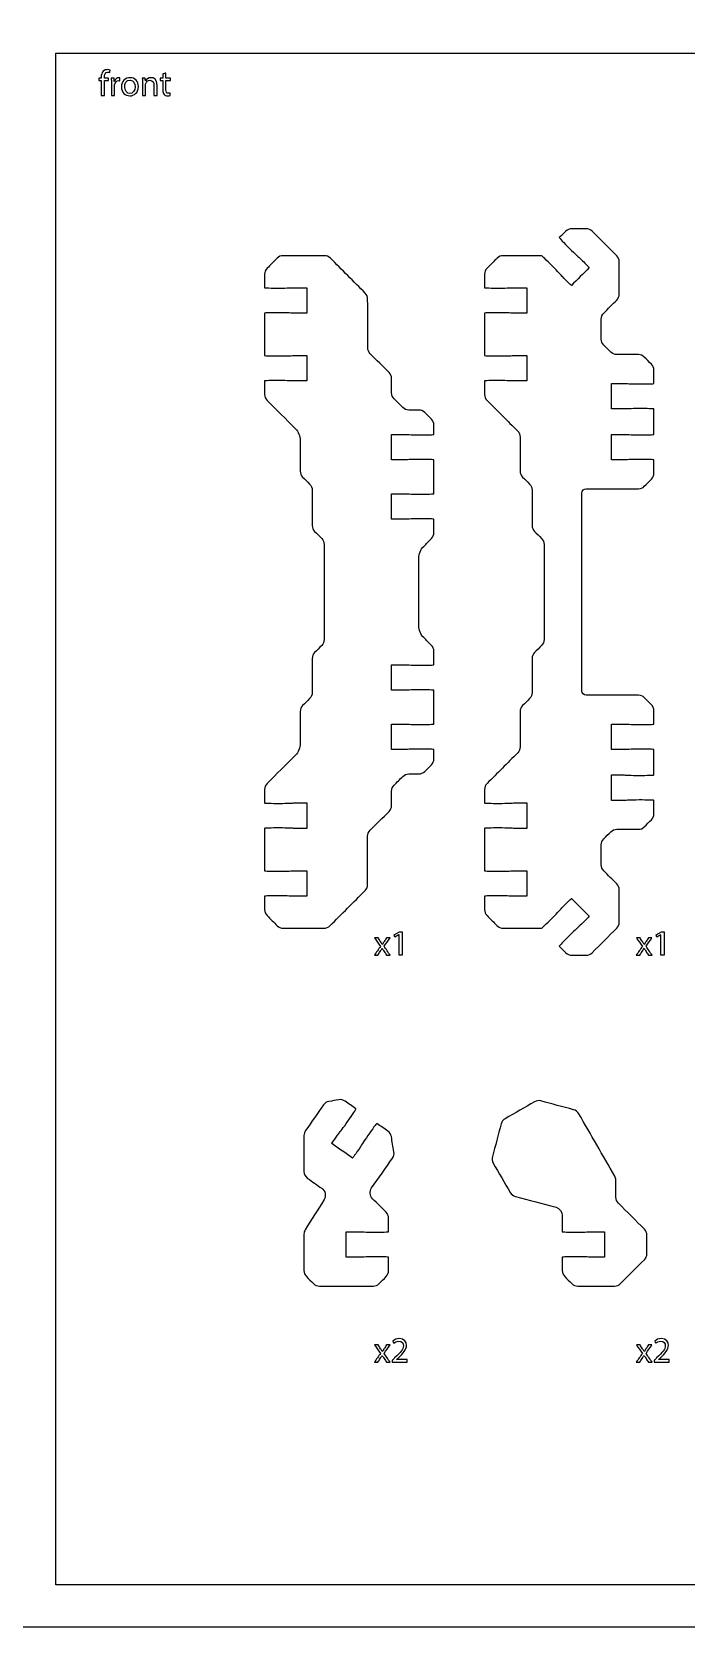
# Model space of a CAD drawing. Extents: x 0 to 430, y 150 to 450.
# Drawn here: x 138.4 to 215.7, y 150 to 338.3 of the extents above; entities that cross this region are included whole.
import ezdxf

# ---------------------------------------------------------------- set-up
doc = ezdxf.new("R2010")
doc.units = 0
doc.header["$MEASUREMENT"] = 0
doc.layers.add('DEFAULT', color=18, linetype='CONTINUOUS')

msp = doc.modelspace()

# ---------------------------------------------------------------- linework, layer by layer
at = {"layer": 'DEFAULT', "color": 116}
for points in [[(430, 150), (0, 150), (0, 450), (430, 450)], [(326.29, 155), (141.26, 155), (141.26, 335.79), (326.29, 335.79)]]:
    msp.add_lwpolyline(points, close=True, dxfattribs=at)
at = {"layer": 'DEFAULT', "color": 18}
for points in [[(181.79, 231.71), (181.78, 231.71), (181.3, 231.45), (181.23, 231.73), (181.83, 232.05), (182.15, 232.05), (182.15, 229.3), (181.79, 229.3)], [(212.73, 231.71), (212.72, 231.71), (212.24, 231.45), (212.17, 231.73), (212.77, 232.05), (213.09, 232.05), (213.09, 229.3), (212.73, 229.3)]]:
    msp.add_lwpolyline(points, close=True, dxfattribs=at)
for points, knots in [([(146.61, 330.79), (146.61, 331.38), (146.61, 331.97), (146.61, 332.56), (146.51, 332.56), (146.42, 332.56), (146.32, 332.56), (146.32, 332.65), (146.32, 332.75), (146.32, 332.84), (146.42, 332.84), (146.51, 332.84), (146.61, 332.84), (146.61, 332.87), (146.61, 332.91), (146.61, 332.94), (146.61, 333.23), (146.67, 333.49), (146.85, 333.65), (146.99, 333.79), (147.17, 333.84), (147.35, 333.84), (147.48, 333.84), (147.59, 333.81), (147.66, 333.78), (147.65, 333.69), (147.63, 333.59), (147.61, 333.5), (147.56, 333.52), (147.48, 333.54), (147.37, 333.54), (147.06, 333.54), (146.98, 333.26), (146.98, 332.95), (146.98, 332.91), (146.98, 332.88), (146.98, 332.84), (147.14, 332.84), (147.31, 332.84), (147.47, 332.84), (147.47, 332.75), (147.47, 332.65), (147.47, 332.56), (147.31, 332.56), (147.14, 332.56), (146.98, 332.56), (146.98, 331.97), (146.98, 331.38), (146.98, 330.79), (146.85, 330.79), (146.73, 330.79), (146.61, 330.79)], [1.044, 1.044, 1.044, 1.044, 6.045, 6.045, 6.045, 6.86, 6.86, 6.86, 7.664, 7.664, 7.664, 8.479, 8.479, 8.479, 8.755, 8.755, 8.755, 9.755, 9.755, 9.755, 10.755, 10.755, 10.755, 11.755, 11.755, 11.755, 12.58245, 12.58245, 12.58245, 13.58245, 13.58245, 13.58245, 14.58245, 14.58245, 14.58245, 14.89345, 14.89345, 14.89345, 16.29545, 16.29545, 16.29545, 17.09945, 17.09945, 17.09945, 18.50145, 18.50145, 18.50145, 23.50245, 23.50245, 23.50245, 24.54645, 24.54645, 24.54645, 24.54645]), ([(154.25, 333.43), (154.25, 333.23), (154.25, 333.04), (154.25, 332.84), (154.43, 332.84), (154.61, 332.84), (154.79, 332.84), (154.79, 332.75), (154.79, 332.65), (154.79, 332.56), (154.61, 332.56), (154.43, 332.56), (154.25, 332.56), (154.25, 332.19), (154.25, 331.82), (154.25, 331.45), (154.25, 331.2), (154.33, 331.05), (154.53, 331.05), (154.63, 331.05), (154.7, 331.07), (154.75, 331.08), (154.75, 330.99), (154.76, 330.89), (154.77, 330.8), (154.69, 330.77), (154.58, 330.75), (154.44, 330.75), (154.26, 330.75), (154.12, 330.81), (154.03, 330.91), (153.93, 331.02), (153.89, 331.2), (153.89, 331.44), (153.89, 331.81), (153.89, 332.18), (153.89, 332.56), (153.78, 332.56), (153.68, 332.56), (153.57, 332.56), (153.57, 332.65), (153.57, 332.75), (153.57, 332.84), (153.68, 332.84), (153.78, 332.84), (153.89, 332.84), (153.89, 333), (153.89, 333.17), (153.89, 333.33), (154.01, 333.36), (154.13, 333.4), (154.25, 333.43)], [1.067045, 1.067045, 1.067045, 1.067045, 2.734045, 2.734045, 2.734045, 4.246045, 4.246045, 4.246045, 5.050045, 5.050045, 5.050045, 6.562045, 6.562045, 6.562045, 9.692045, 9.692045, 9.692045, 10.692045, 10.692045, 10.692045, 11.692045, 11.692045, 11.692045, 12.4845, 12.4845, 12.4845, 13.4845, 13.4845, 13.4845, 14.4845, 14.4845, 14.4845, 15.4845, 15.4845, 15.4845, 18.6505, 18.6505, 18.6505, 19.5505, 19.5505, 19.5505, 20.3545, 20.3545, 20.3545, 21.2545, 21.2545, 21.2545, 22.6465, 22.6465, 22.6465, 23.713546, 23.713546, 23.713546, 23.713546]), ([(147.81, 332.2), (147.81, 332.44), (147.8, 332.65), (147.79, 332.84), (147.9, 332.84), (148.01, 332.84), (148.12, 332.84), (148.12, 332.71), (148.12, 332.57), (148.13, 332.44), (148.13, 332.44), (148.14, 332.44), (148.15, 332.44), (148.24, 332.71), (148.46, 332.89), (148.71, 332.89), (148.75, 332.89), (148.78, 332.88), (148.82, 332.87), (148.82, 332.76), (148.82, 332.64), (148.82, 332.52), (148.78, 332.53), (148.74, 332.54), (148.69, 332.54), (148.43, 332.54), (148.24, 332.34), (148.19, 332.06), (148.18, 332.01), (148.18, 331.95), (148.18, 331.88), (148.18, 331.52), (148.18, 331.16), (148.18, 330.79), (148.05, 330.79), (147.93, 330.79), (147.81, 330.79), (147.81, 331.26), (147.81, 331.73), (147.81, 332.2)], [3.994, 3.994, 3.994, 3.994, 4.994, 4.994, 4.994, 5.918, 5.918, 5.918, 7.058568, 7.058568, 7.058568, 7.106568, 7.106568, 7.106568, 8.106568, 8.106568, 8.106568, 9.106568, 9.106568, 9.106568, 10.101568, 10.101568, 10.101568, 11.101568, 11.101568, 11.101568, 12.101568, 12.101568, 12.101568, 13.101568, 13.101568, 13.101568, 16.196568, 16.196568, 16.196568, 17.239568, 17.239568, 17.239568, 21.233568, 21.233568, 21.233568, 21.233568]), ([(151, 331.83), (151, 331.08), (150.48, 330.75), (149.98, 330.75), (149.43, 330.75), (149, 331.15), (149, 331.8), (149, 332.48), (149.45, 332.89), (150.02, 332.89), (150.6, 332.89), (151, 332.46), (151, 331.83)], [1, 1, 1, 1, 2, 2, 2, 3, 3, 3, 4, 4, 4, 5, 5, 5, 5]), ([(149.38, 331.81), (149.38, 331.36), (149.64, 331.02), (150, 331.02), (150.35, 331.02), (150.62, 331.36), (150.62, 331.82), (150.62, 332.17), (150.45, 332.61), (150.01, 332.61), (149.57, 332.61), (149.38, 332.2), (149.38, 331.81)], [0, 0, 0, 0, 1, 1, 1, 2, 2, 2, 3, 3, 3, 4, 4, 4, 4]), ([(151.47, 332.29), (151.47, 332.5), (151.47, 332.67), (151.46, 332.84), (151.57, 332.84), (151.68, 332.84), (151.79, 332.84), (151.79, 332.73), (151.8, 332.61), (151.82, 332.5), (151.92, 332.7), (152.15, 332.89), (152.49, 332.89), (152.78, 332.89), (153.22, 332.72), (153.22, 332.02), (153.22, 331.61), (153.22, 331.2), (153.22, 330.79), (153.09, 330.79), (152.97, 330.79), (152.84, 330.79), (152.84, 331.19), (152.84, 331.58), (152.84, 331.97), (152.84, 332.3), (152.72, 332.58), (152.37, 332.58), (152.12, 332.58), (151.93, 332.4), (151.87, 332.2), (151.85, 332.15), (151.85, 332.09), (151.85, 332.02), (151.85, 331.61), (151.85, 331.2), (151.85, 330.79), (151.72, 330.79), (151.6, 330.79), (151.47, 330.79), (151.47, 331.29), (151.47, 331.79), (151.47, 332.29)], [4.233, 4.233, 4.233, 4.233, 5.233, 5.233, 5.233, 6.169, 6.169, 6.169, 7.153875, 7.153875, 7.153875, 8.153875, 8.153875, 8.153875, 9.153875, 9.153875, 9.153875, 12.618875, 12.618875, 12.618875, 13.672875, 13.672875, 13.672875, 17.017875, 17.017875, 17.017875, 18.017875, 18.017875, 18.017875, 19.017875, 19.017875, 19.017875, 20.017875, 20.017875, 20.017875, 23.507875, 23.507875, 23.507875, 24.562875, 24.562875, 24.562875, 28.795875, 28.795875, 28.795875, 28.795875]), ([(179.31, 231.35), (179.41, 231.2), (179.51, 231.06), (179.61, 230.91), (179.68, 230.8), (179.75, 230.69), (179.81, 230.58), (179.82, 230.58), (179.82, 230.58), (179.83, 230.58), (179.89, 230.7), (179.96, 230.81), (180.03, 230.92), (180.12, 231.06), (180.22, 231.21), (180.32, 231.35), (180.45, 231.35), (180.58, 231.35), (180.72, 231.35), (180.49, 231.02), (180.25, 230.69), (180.02, 230.36), (180.26, 230.01), (180.5, 229.66), (180.74, 229.3), (180.6, 229.3), (180.46, 229.3), (180.32, 229.3), (180.22, 229.46), (180.12, 229.61), (180.02, 229.76), (179.94, 229.88), (179.87, 230), (179.79, 230.12), (179.72, 230), (179.65, 229.89), (179.57, 229.76), (179.47, 229.61), (179.37, 229.46), (179.28, 229.3), (179.14, 229.3), (179, 229.3), (178.87, 229.3), (179.11, 229.65), (179.35, 230), (179.59, 230.35), (179.36, 230.68), (179.13, 231.02), (178.9, 231.35), (179.04, 231.35), (179.18, 231.35), (179.31, 231.35)], [0, 0, 0, 0, 1.496308, 1.496308, 1.496308, 2.496308, 2.496308, 2.496308, 2.532308, 2.532308, 2.532308, 3.532308, 3.532308, 3.532308, 5.012538, 5.012538, 5.012538, 6.150538, 6.150538, 6.150538, 9.58363, 9.58363, 9.58363, 13.210133, 13.210133, 13.210133, 14.409133, 14.409133, 14.409133, 15.96931, 15.96931, 15.96931, 16.99231, 16.99231, 16.99231, 17.99231, 17.99231, 17.99231, 19.544886, 19.544886, 19.544886, 20.708886, 20.708886, 20.708886, 24.319335, 24.319335, 24.319335, 27.775641, 27.775641, 27.775641, 28.950641, 28.950641, 28.950641, 28.950641]), ([(210.25, 231.35), (210.35, 231.2), (210.45, 231.06), (210.55, 230.91), (210.62, 230.8), (210.69, 230.69), (210.75, 230.58), (210.76, 230.58), (210.76, 230.58), (210.77, 230.58), (210.83, 230.7), (210.9, 230.81), (210.97, 230.92), (211.06, 231.06), (211.16, 231.21), (211.26, 231.35), (211.39, 231.35), (211.52, 231.35), (211.66, 231.35), (211.43, 231.02), (211.19, 230.69), (210.96, 230.36), (211.2, 230.01), (211.44, 229.66), (211.68, 229.3), (211.54, 229.3), (211.4, 229.3), (211.26, 229.3), (211.16, 229.46), (211.06, 229.61), (210.96, 229.76), (210.88, 229.88), (210.81, 230), (210.73, 230.12), (210.66, 230), (210.59, 229.89), (210.51, 229.76), (210.41, 229.61), (210.31, 229.46), (210.22, 229.3), (210.08, 229.3), (209.94, 229.3), (209.8, 229.3), (210.05, 229.65), (210.29, 230), (210.53, 230.35), (210.3, 230.68), (210.07, 231.02), (209.84, 231.35), (209.98, 231.35), (210.12, 231.35), (210.25, 231.35)], [1.175, 1.175, 1.175, 1.175, 2.671308, 2.671308, 2.671308, 3.671308, 3.671308, 3.671308, 3.707308, 3.707308, 3.707308, 4.707308, 4.707308, 4.707308, 6.187538, 6.187538, 6.187538, 7.325538, 7.325538, 7.325538, 10.75863, 10.75863, 10.75863, 14.385133, 14.385133, 14.385133, 15.584133, 15.584133, 15.584133, 17.14431, 17.14431, 17.14431, 18.16731, 18.16731, 18.16731, 19.16731, 19.16731, 19.16731, 20.720426, 20.720426, 20.720426, 21.884426, 21.884426, 21.884426, 25.495446, 25.495446, 25.495446, 28.951752, 28.951752, 28.951752, 30.126752, 30.126752, 30.126752, 30.126752]), ([(179.31, 183.3), (179.41, 183.16), (179.51, 183.01), (179.61, 182.86), (179.68, 182.75), (179.75, 182.64), (179.81, 182.53), (179.82, 182.53), (179.82, 182.53), (179.83, 182.53), (179.89, 182.65), (179.96, 182.76), (180.03, 182.87), (180.12, 183.01), (180.22, 183.16), (180.32, 183.3), (180.45, 183.3), (180.58, 183.3), (180.72, 183.3), (180.49, 182.97), (180.25, 182.64), (180.02, 182.31), (180.26, 181.96), (180.5, 181.61), (180.74, 181.26), (180.6, 181.26), (180.46, 181.26), (180.32, 181.26), (180.22, 181.41), (180.12, 181.56), (180.02, 181.72), (179.94, 181.84), (179.87, 181.95), (179.79, 182.07), (179.72, 181.95), (179.65, 181.84), (179.57, 181.72), (179.47, 181.56), (179.37, 181.41), (179.28, 181.26), (179.14, 181.26), (179, 181.26), (178.87, 181.26), (179.11, 181.61), (179.35, 181.95), (179.59, 182.3), (179.36, 182.64), (179.13, 182.97), (178.9, 183.3), (179.04, 183.3), (179.18, 183.3), (179.31, 183.3)], [0, 0, 0, 0, 1.496308, 1.496308, 1.496308, 2.496308, 2.496308, 2.496308, 2.532308, 2.532308, 2.532308, 3.532308, 3.532308, 3.532308, 5.012538, 5.012538, 5.012538, 6.150538, 6.150538, 6.150538, 9.584447, 9.584447, 9.584447, 13.210123, 13.210123, 13.210123, 14.409123, 14.409123, 14.409123, 15.9693, 15.9693, 15.9693, 16.9923, 16.9923, 16.9923, 17.9923, 17.9923, 17.9923, 19.544877, 19.544877, 19.544877, 20.708877, 20.708877, 20.708877, 24.318505, 24.318505, 24.318505, 27.775633, 27.775633, 27.775633, 28.950633, 28.950633, 28.950633, 28.950633]), ([(180.98, 181.26), (180.98, 181.33), (180.98, 181.41), (180.98, 181.49), (181.08, 181.58), (181.18, 181.67), (181.27, 181.77), (181.98, 182.44), (182.29, 182.79), (182.3, 183.21), (182.3, 183.49), (182.16, 183.74), (181.75, 183.74), (181.5, 183.74), (181.29, 183.62), (181.17, 183.51), (181.13, 183.6), (181.09, 183.69), (181.05, 183.77), (181.24, 183.94), (181.51, 184.05), (181.83, 184.05), (182.42, 184.05), (182.67, 183.65), (182.67, 183.25), (182.67, 182.75), (182.3, 182.34), (181.72, 181.78), (181.65, 181.71), (181.58, 181.64), (181.5, 181.57), (181.91, 181.57), (182.33, 181.57), (182.74, 181.57), (182.74, 181.46), (182.74, 181.36), (182.74, 181.26), (182.15, 181.26), (181.57, 181.26), (180.98, 181.26)], [4.977, 4.977, 4.977, 4.977, 5.624, 5.624, 5.624, 6.777406, 6.777406, 6.777406, 7.777406, 7.777406, 7.777406, 8.777406, 8.777406, 8.777406, 9.777406, 9.777406, 9.777406, 10.592847, 10.592847, 10.592847, 11.592847, 11.592847, 11.592847, 12.592847, 12.592847, 12.592847, 13.592847, 13.592847, 13.592847, 14.466054, 14.466054, 14.466054, 17.968054, 17.968054, 17.968054, 18.843054, 18.843054, 18.843054, 23.820054, 23.820054, 23.820054, 23.820054]), ([(210.25, 183.3), (210.35, 183.16), (210.45, 183.01), (210.55, 182.86), (210.62, 182.75), (210.69, 182.64), (210.75, 182.53), (210.76, 182.53), (210.76, 182.53), (210.77, 182.53), (210.83, 182.65), (210.9, 182.76), (210.97, 182.87), (211.06, 183.01), (211.16, 183.16), (211.26, 183.3), (211.39, 183.3), (211.52, 183.3), (211.66, 183.3), (211.43, 182.97), (211.19, 182.64), (210.96, 182.31), (211.2, 181.96), (211.44, 181.61), (211.68, 181.26), (211.54, 181.26), (211.4, 181.26), (211.26, 181.26), (211.16, 181.41), (211.06, 181.56), (210.96, 181.72), (210.88, 181.84), (210.81, 181.95), (210.73, 182.07), (210.66, 181.95), (210.59, 181.84), (210.51, 181.72), (210.41, 181.56), (210.31, 181.41), (210.22, 181.26), (210.08, 181.26), (209.94, 181.26), (209.8, 181.26), (210.05, 181.61), (210.29, 181.95), (210.53, 182.3), (210.3, 182.64), (210.07, 182.97), (209.84, 183.3), (209.98, 183.3), (210.12, 183.3), (210.25, 183.3)], [1.175, 1.175, 1.175, 1.175, 2.671308, 2.671308, 2.671308, 3.671308, 3.671308, 3.671308, 3.707308, 3.707308, 3.707308, 4.707308, 4.707308, 4.707308, 6.187538, 6.187538, 6.187538, 7.325538, 7.325538, 7.325538, 10.759447, 10.759447, 10.759447, 14.385123, 14.385123, 14.385123, 15.584123, 15.584123, 15.584123, 17.1443, 17.1443, 17.1443, 18.1673, 18.1673, 18.1673, 19.1673, 19.1673, 19.1673, 20.720417, 20.720417, 20.720417, 21.884417, 21.884417, 21.884417, 25.494616, 25.494616, 25.494616, 28.951745, 28.951745, 28.951745, 30.126745, 30.126745, 30.126745, 30.126745]), ([(211.92, 181.26), (211.92, 181.33), (211.92, 181.41), (211.92, 181.49), (212.02, 181.58), (212.12, 181.67), (212.21, 181.77), (212.92, 182.44), (213.23, 182.79), (213.24, 183.21), (213.24, 183.49), (213.1, 183.74), (212.69, 183.74), (212.44, 183.74), (212.23, 183.62), (212.11, 183.51), (212.07, 183.6), (212.03, 183.69), (211.99, 183.77), (212.18, 183.94), (212.45, 184.05), (212.77, 184.05), (213.36, 184.05), (213.61, 183.65), (213.61, 183.25), (213.61, 182.75), (213.24, 182.34), (212.66, 181.78), (212.59, 181.71), (212.52, 181.64), (212.44, 181.57), (212.85, 181.57), (213.27, 181.57), (213.68, 181.57), (213.68, 181.46), (213.68, 181.36), (213.68, 181.26), (213.09, 181.26), (212.51, 181.26), (211.92, 181.26)], [4.977, 4.977, 4.977, 4.977, 5.624, 5.624, 5.624, 6.777406, 6.777406, 6.777406, 7.777406, 7.777406, 7.777406, 8.777406, 8.777406, 8.777406, 9.777406, 9.777406, 9.777406, 10.592847, 10.592847, 10.592847, 11.592847, 11.592847, 11.592847, 12.592847, 12.592847, 12.592847, 13.592847, 13.592847, 13.592847, 14.466054, 14.466054, 14.466054, 17.968054, 17.968054, 17.968054, 18.843054, 18.843054, 18.843054, 23.820054, 23.820054, 23.820054, 23.820054])]:
    msp.add_open_spline(points, degree=3, knots=knots, dxfattribs=at)
at = {"layer": 'DEFAULT', "color": 1}
for points, knots in [([(206.89, 296.79), (206.89, 295.79), (206.89, 294.79), (206.89, 293.79), (207.39, 293.79), (207.89, 293.79), (208.39, 293.79), (208.6, 293.79), (209.17, 293.83), (210.14, 293.83), (211.1, 293.83), (211.89, 293.81), (211.89, 293.79), (211.89, 292.78), (211.89, 291.78), (211.89, 290.78), (211.89, 290.75), (211.1, 290.73), (210.14, 290.73), (209.17, 290.73), (208.6, 290.78), (208.39, 290.78), (207.89, 290.78), (207.39, 290.78), (206.89, 290.78), (206.89, 289.78), (206.89, 288.78), (206.89, 287.78), (207.39, 287.78), (207.89, 287.78), (208.39, 287.78), (208.6, 287.78), (209.17, 287.83), (210.14, 287.83), (211.1, 287.83), (211.89, 287.81), (211.89, 287.78), (211.89, 287.25), (211.89, 286.72), (211.89, 286.19), (211.89, 285.93), (211.78, 285.68), (211.59, 285.49), (211.32, 285.21), (211.04, 284.94), (210.76, 284.66), (210.58, 284.47), (210.32, 284.37), (210.06, 284.37), (208, 284.37), (205.94, 284.37), (203.88, 284.37), (203.61, 284.37), (203.38, 284.14), (203.38, 283.87), (203.38, 276.08), (203.38, 268.29), (203.38, 260.5), (203.38, 260.23), (203.61, 260), (203.88, 260), (205.94, 260), (208, 260), (210.06, 260), (210.32, 260), (210.58, 259.89), (210.76, 259.71), (211.04, 259.43), (211.32, 259.15), (211.59, 258.88), (211.78, 258.69), (211.89, 258.44), (211.89, 258.17), (211.89, 257.64), (211.89, 257.11), (211.89, 256.58), (211.89, 256.56), (211.1, 256.54), (210.14, 256.54), (209.17, 256.54), (208.6, 256.58), (208.39, 256.58), (207.89, 256.58), (207.39, 256.58), (206.89, 256.58), (206.89, 255.58), (206.89, 254.58), (206.89, 253.58), (207.39, 253.58), (207.89, 253.58), (208.39, 253.58), (208.6, 253.58), (209.17, 253.63), (210.14, 253.63), (211.1, 253.63), (211.89, 253.61), (211.89, 253.58), (211.89, 252.58), (211.89, 251.58), (211.89, 250.58), (211.89, 250.56), (211.1, 250.53), (210.14, 250.53), (209.17, 250.53), (208.6, 250.58), (208.39, 250.58), (207.89, 250.58), (207.39, 250.58), (206.89, 250.58), (206.89, 249.58), (206.89, 248.58), (206.89, 247.58), (207.39, 247.58), (207.89, 247.58), (208.39, 247.58), (208.6, 247.58), (209.17, 247.63), (210.14, 247.63), (211.1, 247.63), (211.89, 247.61), (211.89, 247.58), (211.89, 247.05), (211.89, 246.52), (211.89, 246), (211.89, 245.73), (211.78, 245.48), (211.59, 245.29), (211.32, 245.01), (211.04, 244.74), (210.76, 244.46), (210.58, 244.27), (210.32, 244.17), (210.06, 244.17), (209.21, 244.17), (208.35, 244.17), (207.5, 244.17), (207.24, 244.17), (206.98, 244.06), (206.8, 243.87), (206.52, 243.6), (206.24, 243.32), (205.97, 243.05), (205.78, 242.86), (205.67, 242.6), (205.67, 242.34), (205.67, 241.55), (205.67, 240.76), (205.67, 239.97), (205.67, 239.71), (205.78, 239.45), (205.97, 239.26), (206.48, 238.75), (206.99, 238.24), (207.5, 237.73), (207.69, 237.54), (207.8, 237.28), (207.8, 237.02), (207.8, 235.75), (207.8, 234.48), (207.8, 233.21), (207.8, 232.94), (207.69, 232.69), (207.51, 232.5), (206.54, 231.53), (205.57, 230.57), (204.61, 229.6), (204.42, 229.41), (204.16, 229.3), (203.9, 229.3), (203.33, 229.3), (202.77, 229.3), (202.2, 229.3), (201.94, 229.3), (201.68, 229.41), (201.5, 229.6), (201.24, 229.85), (200.98, 230.11), (200.72, 230.36), (200.72, 230.4), (201.25, 230.96), (201.93, 231.64), (202.61, 232.32), (203.05, 232.69), (203.2, 232.84), (203.55, 233.19), (203.91, 233.54), (204.26, 233.9), (203.55, 234.61), (202.85, 235.31), (202.14, 236.02), (202.14, 236.02), (201.69, 235.58), (201.08, 234.96), (200.93, 234.81), (200.56, 234.37), (199.87, 233.69), (199.2, 233.02), (198.64, 232.49), (198.6, 232.49), (197.1, 232.49), (195.59, 232.49), (194.09, 232.49), (193.82, 232.49), (193.57, 232.59), (193.38, 232.78), (192.98, 233.18), (192.58, 233.58), (192.18, 233.98), (192, 234.17), (191.89, 234.42), (191.89, 234.69), (191.89, 235.21), (191.89, 235.74), (191.89, 236.27), (191.89, 236.3), (192.67, 236.32), (193.64, 236.32), (194.61, 236.32), (195.18, 236.27), (195.39, 236.27), (195.89, 236.27), (196.39, 236.27), (196.89, 236.27), (196.89, 237.27), (196.89, 238.27), (196.89, 239.27), (196.39, 239.27), (195.89, 239.27), (195.39, 239.27), (195.18, 239.27), (194.61, 239.22), (193.64, 239.22), (192.67, 239.22), (191.89, 239.25), (191.89, 239.27), (191.89, 240.94), (191.89, 242.61), (191.89, 244.28), (191.89, 244.3), (192.67, 244.33), (193.64, 244.33), (194.61, 244.33), (195.18, 244.28), (195.39, 244.28), (195.89, 244.28), (196.39, 244.28), (196.89, 244.28), (196.89, 245.28), (196.89, 246.28), (196.89, 247.28), (196.39, 247.28), (195.89, 247.28), (195.39, 247.28), (195.18, 247.28), (194.61, 247.23), (193.64, 247.23), (192.67, 247.23), (191.89, 247.25), (191.89, 247.28), (191.89, 247.81), (191.89, 248.34), (191.89, 248.86), (191.89, 249.13), (192, 249.38), (192.18, 249.57), (193.39, 250.78), (194.59, 251.98), (195.8, 253.19), (195.99, 253.38), (196.09, 253.63), (196.09, 253.89), (196.09, 255.28), (196.09, 256.67), (196.09, 258.07), (196.09, 258.33), (196.2, 258.58), (196.39, 258.77), (196.66, 259.05), (196.94, 259.32), (197.21, 259.6), (197.4, 259.79), (197.51, 260.04), (197.51, 260.31), (197.51, 261.65), (197.51, 262.99), (197.51, 264.33), (197.51, 264.59), (197.61, 264.85), (197.8, 265.03), (198.07, 265.31), (198.35, 265.59), (198.63, 265.86), (198.81, 266.05), (198.92, 266.3), (198.92, 266.57), (198.92, 270.31), (198.92, 274.06), (198.92, 277.8), (198.92, 278.07), (198.81, 278.32), (198.63, 278.51), (198.35, 278.78), (198.07, 279.06), (197.8, 279.34), (197.61, 279.52), (197.51, 279.78), (197.51, 280.04), (197.51, 281.43), (197.51, 282.82), (197.51, 284.21), (197.51, 284.48), (197.4, 284.73), (197.21, 284.92), (196.94, 285.2), (196.66, 285.47), (196.39, 285.75), (196.2, 285.94), (196.09, 286.19), (196.09, 286.46), (196.09, 287.8), (196.09, 289.14), (196.09, 290.47), (196.09, 290.74), (195.99, 290.99), (195.8, 291.18), (194.59, 292.39), (193.39, 293.59), (192.18, 294.8), (192, 294.99), (191.89, 295.24), (191.89, 295.5), (191.89, 296.03), (191.89, 296.56), (191.89, 297.09), (191.89, 297.12), (192.67, 297.14), (193.64, 297.14), (194.61, 297.14), (195.18, 297.09), (195.39, 297.09), (195.89, 297.09), (196.39, 297.09), (196.89, 297.09), (196.89, 298.09), (196.89, 299.09), (196.89, 300.09), (196.39, 300.09), (195.89, 300.09), (195.39, 300.09), (195.18, 300.09), (194.61, 300.04), (193.64, 300.04), (192.67, 300.04), (191.89, 300.06), (191.89, 300.09), (191.89, 301.76), (191.89, 303.43), (191.89, 305.1), (191.89, 305.12), (192.67, 305.14), (193.64, 305.14), (194.61, 305.14), (195.18, 305.1), (195.39, 305.1), (195.89, 305.1), (196.39, 305.1), (196.89, 305.1), (196.89, 306.1), (196.89, 307.1), (196.89, 308.1), (196.39, 308.1), (195.89, 308.1), (195.39, 308.1), (195.18, 308.1), (194.61, 308.05), (193.64, 308.05), (192.67, 308.05), (191.89, 308.07), (191.89, 308.1), (191.89, 308.63), (191.89, 309.15), (191.89, 309.68), (191.89, 309.95), (192, 310.2), (192.18, 310.39), (192.58, 310.79), (192.98, 311.19), (193.38, 311.59), (193.57, 311.78), (193.82, 311.88), (194.09, 311.88), (195.59, 311.88), (197.1, 311.88), (198.6, 311.88), (198.64, 311.88), (199.2, 311.35), (199.87, 310.68), (200.56, 310), (200.93, 309.56), (201.08, 309.41), (201.69, 308.79), (202.14, 308.35), (202.14, 308.35), (202.85, 309.06), (203.55, 309.76), (204.26, 310.47), (203.91, 310.82), (203.55, 311.18), (203.2, 311.53), (203.05, 311.68), (202.61, 312.05), (201.93, 312.73), (201.25, 313.41), (200.72, 313.97), (200.72, 314.01), (200.98, 314.26), (201.24, 314.52), (201.5, 314.77), (201.68, 314.96), (201.94, 315.06), (202.2, 315.06), (202.77, 315.06), (203.33, 315.06), (203.9, 315.06), (204.16, 315.06), (204.42, 314.96), (204.61, 314.77), (205.57, 313.8), (206.54, 312.84), (207.51, 311.87), (207.69, 311.68), (207.8, 311.43), (207.8, 311.16), (207.8, 309.89), (207.8, 308.62), (207.8, 307.35), (207.8, 307.09), (207.69, 306.83), (207.5, 306.64), (206.99, 306.13), (206.48, 305.62), (205.97, 305.11), (205.78, 304.92), (205.67, 304.66), (205.67, 304.4), (205.67, 303.61), (205.67, 302.82), (205.67, 302.03), (205.67, 301.77), (205.78, 301.51), (205.97, 301.32), (206.24, 301.05), (206.52, 300.77), (206.8, 300.5), (206.98, 300.31), (207.24, 300.2), (207.5, 300.2), (208.35, 300.2), (209.21, 300.2), (210.06, 300.2), (210.32, 300.2), (210.58, 300.1), (210.76, 299.91), (211.04, 299.63), (211.32, 299.36), (211.59, 299.08), (211.78, 298.89), (211.89, 298.64), (211.89, 298.37), (211.89, 297.84), (211.89, 297.32), (211.89, 296.79), (211.89, 296.76), (211.1, 296.74), (210.14, 296.74), (209.17, 296.74), (208.6, 296.79), (208.39, 296.79), (207.89, 296.79), (207.39, 296.79), (206.89, 296.79)], [4.25, 4.25, 4.25, 4.25, 12.76, 12.76, 12.76, 17.01, 17.01, 17.01, 18.01, 18.01, 18.01, 19.01, 19.01, 19.01, 27.52, 27.52, 27.52, 28.52, 28.52, 28.52, 29.52, 29.52, 29.52, 33.77, 33.77, 33.77, 42.28, 42.28, 42.28, 46.53, 46.53, 46.53, 47.53, 47.53, 47.53, 48.53, 48.53, 48.53, 53.026, 53.026, 53.026, 54.026, 54.026, 54.026, 57.349402, 57.349402, 57.349402, 58.349402, 58.349402, 58.349402, 75.848402, 75.848402, 75.848402, 76.848402, 76.848402, 76.848402, 143.073402, 143.073402, 143.073402, 144.073402, 144.073402, 144.073402, 161.573404, 161.573404, 161.573404, 162.573404, 162.573404, 162.573404, 165.897513, 165.897513, 165.897513, 166.897513, 166.897513, 166.897513, 171.393513, 171.393513, 171.393513, 172.393513, 172.393513, 172.393513, 173.393513, 173.393513, 173.393513, 177.643513, 177.643513, 177.643513, 186.153513, 186.153513, 186.153513, 190.403513, 190.403513, 190.403513, 191.403513, 191.403513, 191.403513, 192.403513, 192.403513, 192.403513, 200.903513, 200.903513, 200.903513, 201.903513, 201.903513, 201.903513, 202.903513, 202.903513, 202.903513, 207.153513, 207.153513, 207.153513, 215.663513, 215.663513, 215.663513, 219.913513, 219.913513, 219.913513, 220.913513, 220.913513, 220.913513, 221.913513, 221.913513, 221.913513, 226.409513, 226.409513, 226.409513, 227.409513, 227.409513, 227.409513, 230.732208, 230.732208, 230.732208, 231.732208, 231.732208, 231.732208, 238.974208, 238.974208, 238.974208, 239.974208, 239.974208, 239.974208, 243.29761, 243.29761, 243.29761, 244.29761, 244.29761, 244.29761, 251.00961, 251.00961, 251.00961, 252.00961, 252.00961, 252.00961, 258.175581, 258.175581, 258.175581, 259.175581, 259.175581, 259.175581, 269.978581, 269.978581, 269.978581, 270.978581, 270.978581, 270.978581, 282.609782, 282.609782, 282.609782, 283.609782, 283.609782, 283.609782, 288.415782, 288.415782, 288.415782, 289.415782, 289.415782, 289.415782, 292.503736, 292.503736, 292.503736, 293.503736, 293.503736, 293.503736, 294.503736, 294.503736, 294.503736, 298.746376, 298.746376, 298.746376, 307.245812, 307.245812, 307.245812, 308.245812, 308.245812, 308.245812, 309.245812, 309.245812, 309.245812, 310.245812, 310.245812, 310.245812, 323.041812, 323.041812, 323.041812, 324.041812, 324.041812, 324.041812, 328.850138, 328.850138, 328.850138, 329.850138, 329.850138, 329.850138, 334.346138, 334.346138, 334.346138, 335.346138, 335.346138, 335.346138, 336.346138, 336.346138, 336.346138, 340.596138, 340.596138, 340.596138, 349.106138, 349.106138, 349.106138, 353.356138, 353.356138, 353.356138, 354.356138, 354.356138, 354.356138, 355.356138, 355.356138, 355.356138, 369.536138, 369.536138, 369.536138, 370.536138, 370.536138, 370.536138, 371.536138, 371.536138, 371.536138, 375.786138, 375.786138, 375.786138, 384.296138, 384.296138, 384.296138, 388.546138, 388.546138, 388.546138, 389.546138, 389.546138, 389.546138, 390.546138, 390.546138, 390.546138, 395.042138, 395.042138, 395.042138, 396.042138, 396.042138, 396.042138, 410.537827, 410.537827, 410.537827, 411.537827, 411.537827, 411.537827, 423.359827, 423.359827, 423.359827, 424.359827, 424.359827, 424.359827, 427.683229, 427.683229, 427.683229, 428.683229, 428.683229, 428.683229, 440.077229, 440.077229, 440.077229, 441.077229, 441.077229, 441.077229, 444.396391, 444.396391, 444.396391, 445.396391, 445.396391, 445.396391, 477.232391, 477.232391, 477.232391, 478.232391, 478.232391, 478.232391, 481.551553, 481.551553, 481.551553, 482.551553, 482.551553, 482.551553, 494.375553, 494.375553, 494.375553, 495.375553, 495.375553, 495.375553, 498.698955, 498.698955, 498.698955, 499.698955, 499.698955, 499.698955, 511.090955, 511.090955, 511.090955, 512.090955, 512.090955, 512.090955, 526.586644, 526.586644, 526.586644, 527.586644, 527.586644, 527.586644, 532.082644, 532.082644, 532.082644, 533.082644, 533.082644, 533.082644, 534.082644, 534.082644, 534.082644, 538.332644, 538.332644, 538.332644, 546.842644, 546.842644, 546.842644, 551.092644, 551.092644, 551.092644, 552.092644, 552.092644, 552.092644, 553.092644, 553.092644, 553.092644, 567.272644, 567.272644, 567.272644, 568.272644, 568.272644, 568.272644, 569.272644, 569.272644, 569.272644, 573.522644, 573.522644, 573.522644, 582.032644, 582.032644, 582.032644, 586.282644, 586.282644, 586.282644, 587.282644, 587.282644, 587.282644, 588.282644, 588.282644, 588.282644, 592.778644, 592.778644, 592.778644, 593.778644, 593.778644, 593.778644, 598.58697, 598.58697, 598.58697, 599.58697, 599.58697, 599.58697, 612.38297, 612.38297, 612.38297, 613.38297, 613.38297, 613.38297, 614.38297, 614.38297, 614.38297, 615.38297, 615.38297, 615.38297, 623.882405, 623.882405, 623.882405, 628.125046, 628.125046, 628.125046, 629.125046, 629.125046, 629.125046, 630.125046, 630.125046, 630.125046, 633.213704, 633.213704, 633.213704, 634.213704, 634.213704, 634.213704, 639.019704, 639.019704, 639.019704, 640.019704, 640.019704, 640.019704, 651.650905, 651.650905, 651.650905, 652.650905, 652.650905, 652.650905, 663.453905, 663.453905, 663.453905, 664.453905, 664.453905, 664.453905, 670.619876, 670.619876, 670.619876, 671.619876, 671.619876, 671.619876, 678.331876, 678.331876, 678.331876, 679.331876, 679.331876, 679.331876, 682.655278, 682.655278, 682.655278, 683.655278, 683.655278, 683.655278, 690.897278, 690.897278, 690.897278, 691.897278, 691.897278, 691.897278, 695.22068, 695.22068, 695.22068, 696.22068, 696.22068, 696.22068, 700.71668, 700.71668, 700.71668, 701.71668, 701.71668, 701.71668, 702.71668, 702.71668, 702.71668, 706.96668, 706.96668, 706.96668, 706.96668]), ([(180.91, 290.78), (180.91, 289.78), (180.91, 288.78), (180.91, 287.78), (181.41, 287.78), (181.91, 287.78), (182.41, 287.78), (182.62, 287.78), (183.19, 287.83), (184.16, 287.83), (185.13, 287.83), (185.91, 287.81), (185.91, 287.78), (185.91, 286.44), (185.91, 285.11), (185.91, 283.78), (185.91, 283.75), (185.13, 283.73), (184.16, 283.73), (183.19, 283.73), (182.62, 283.78), (182.41, 283.78), (181.91, 283.78), (181.41, 283.78), (180.91, 283.78), (180.91, 282.78), (180.91, 281.78), (180.91, 280.77), (181.41, 280.77), (181.91, 280.77), (182.41, 280.77), (182.62, 280.77), (183.19, 280.82), (184.16, 280.82), (185.13, 280.82), (185.91, 280.8), (185.91, 280.77), (185.91, 280.25), (185.91, 279.72), (185.91, 279.19), (185.91, 278.92), (185.8, 278.67), (185.62, 278.48), (185.31, 278.18), (185.01, 277.87), (184.71, 277.57), (184.33, 277.2), (184.12, 276.69), (184.12, 276.16), (184.12, 273.51), (184.12, 270.86), (184.12, 268.21), (184.12, 267.68), (184.33, 267.17), (184.71, 266.79), (185.01, 266.49), (185.31, 266.19), (185.62, 265.88), (185.8, 265.7), (185.91, 265.44), (185.91, 265.18), (185.91, 264.65), (185.91, 264.12), (185.91, 263.59), (185.91, 263.56), (185.13, 263.54), (184.16, 263.54), (183.19, 263.54), (182.62, 263.59), (182.41, 263.59), (181.91, 263.59), (181.41, 263.59), (180.91, 263.59), (180.91, 262.59), (180.91, 261.59), (180.91, 260.59), (181.41, 260.59), (181.91, 260.59), (182.41, 260.59), (182.62, 260.59), (183.19, 260.63), (184.16, 260.63), (185.13, 260.63), (185.91, 260.61), (185.91, 260.59), (185.91, 259.25), (185.91, 257.92), (185.91, 256.59), (185.91, 256.56), (185.13, 256.54), (184.16, 256.54), (183.19, 256.54), (182.62, 256.59), (182.41, 256.59), (181.91, 256.59), (181.41, 256.59), (180.91, 256.59), (180.91, 255.59), (180.91, 254.59), (180.91, 253.59), (181.41, 253.59), (181.91, 253.59), (182.41, 253.59), (182.62, 253.59), (183.19, 253.64), (184.16, 253.64), (185.13, 253.64), (185.91, 253.61), (185.91, 253.59), (185.91, 253.22), (185.91, 252.86), (185.91, 252.5), (185.91, 252.23), (185.8, 251.98), (185.61, 251.79), (185.35, 251.53), (185.08, 251.26), (184.82, 251), (184.63, 250.81), (184.38, 250.7), (184.11, 250.7), (183.72, 250.7), (183.33, 250.7), (182.94, 250.7), (182.67, 250.7), (182.42, 250.6), (182.23, 250.41), (181.89, 250.06), (181.54, 249.72), (181.2, 249.37), (181.01, 249.19), (180.91, 248.93), (180.91, 248.67), (180.91, 248.11), (180.91, 247.55), (180.91, 246.99), (180.91, 246.73), (180.8, 246.47), (180.61, 246.29), (179.87, 245.54), (179.12, 244.8), (178.38, 244.05), (178.19, 243.87), (178.08, 243.61), (178.08, 243.35), (178.08, 241.45), (178.08, 239.55), (178.08, 237.65), (178.08, 237.38), (177.98, 237.13), (177.79, 236.94), (176.4, 235.55), (175.02, 234.17), (173.63, 232.78), (173.44, 232.59), (173.19, 232.49), (172.92, 232.49), (171.32, 232.49), (169.71, 232.49), (168.11, 232.49), (167.84, 232.49), (167.59, 232.59), (167.4, 232.78), (167, 233.18), (166.6, 233.58), (166.2, 233.98), (166.02, 234.17), (165.91, 234.42), (165.91, 234.69), (165.91, 235.21), (165.91, 235.74), (165.91, 236.27), (165.91, 236.3), (166.69, 236.32), (167.66, 236.32), (168.63, 236.32), (169.2, 236.27), (169.41, 236.27), (169.91, 236.27), (170.41, 236.27), (170.91, 236.27), (170.91, 237.27), (170.91, 238.27), (170.91, 239.27), (170.41, 239.27), (169.91, 239.27), (169.41, 239.27), (169.2, 239.27), (168.63, 239.22), (167.66, 239.22), (166.69, 239.22), (165.91, 239.25), (165.91, 239.27), (165.91, 240.94), (165.91, 242.61), (165.91, 244.28), (165.91, 244.3), (166.69, 244.33), (167.66, 244.33), (168.63, 244.33), (169.2, 244.28), (169.41, 244.28), (169.91, 244.28), (170.41, 244.28), (170.91, 244.28), (170.91, 245.28), (170.91, 246.28), (170.91, 247.28), (170.41, 247.28), (169.91, 247.28), (169.41, 247.28), (169.2, 247.28), (168.63, 247.23), (167.66, 247.23), (166.69, 247.23), (165.91, 247.25), (165.91, 247.28), (165.91, 247.81), (165.91, 248.34), (165.91, 248.86), (165.91, 249.13), (166.02, 249.38), (166.2, 249.57), (167.31, 250.68), (168.42, 251.79), (169.53, 252.89), (169.9, 253.27), (170.11, 253.78), (170.11, 254.31), (170.11, 255.56), (170.11, 256.81), (170.11, 258.07), (170.11, 258.33), (170.22, 258.58), (170.4, 258.77), (170.68, 259.05), (170.96, 259.32), (171.23, 259.6), (171.42, 259.79), (171.53, 260.04), (171.53, 260.31), (171.53, 261.65), (171.53, 262.99), (171.53, 264.33), (171.53, 264.59), (171.63, 264.85), (171.82, 265.03), (172.09, 265.31), (172.37, 265.59), (172.65, 265.86), (172.83, 266.05), (172.94, 266.3), (172.94, 266.57), (172.94, 270.31), (172.94, 274.06), (172.94, 277.8), (172.94, 278.06), (172.83, 278.32), (172.65, 278.51), (172.37, 278.78), (172.09, 279.06), (171.82, 279.34), (171.63, 279.52), (171.53, 279.78), (171.53, 280.04), (171.53, 281.43), (171.53, 282.82), (171.53, 284.21), (171.53, 284.48), (171.42, 284.73), (171.23, 284.92), (170.96, 285.2), (170.68, 285.47), (170.4, 285.75), (170.22, 285.94), (170.11, 286.19), (170.11, 286.46), (170.11, 287.66), (170.11, 288.86), (170.11, 290.06), (170.11, 290.59), (169.9, 291.1), (169.53, 291.47), (168.42, 292.58), (167.31, 293.69), (166.2, 294.8), (166.02, 294.99), (165.91, 295.24), (165.91, 295.5), (165.91, 296.03), (165.91, 296.56), (165.91, 297.09), (165.91, 297.12), (166.69, 297.14), (167.66, 297.14), (168.63, 297.14), (169.2, 297.09), (169.41, 297.09), (169.91, 297.09), (170.41, 297.09), (170.91, 297.09), (170.91, 298.09), (170.91, 299.09), (170.91, 300.09), (170.41, 300.09), (169.91, 300.09), (169.41, 300.09), (169.2, 300.09), (168.63, 300.04), (167.66, 300.04), (166.69, 300.04), (165.91, 300.06), (165.91, 300.09), (165.91, 301.76), (165.91, 303.43), (165.91, 305.1), (165.91, 305.12), (166.69, 305.14), (167.66, 305.14), (168.63, 305.14), (169.2, 305.1), (169.41, 305.1), (169.91, 305.1), (170.41, 305.1), (170.91, 305.1), (170.91, 306.1), (170.91, 307.1), (170.91, 308.1), (170.41, 308.1), (169.91, 308.1), (169.41, 308.1), (169.2, 308.1), (168.63, 308.05), (167.66, 308.05), (166.69, 308.05), (165.91, 308.07), (165.91, 308.1), (165.91, 308.63), (165.91, 309.15), (165.91, 309.68), (165.91, 309.95), (166.02, 310.2), (166.2, 310.39), (166.6, 310.79), (167, 311.19), (167.4, 311.59), (167.59, 311.78), (167.84, 311.88), (168.11, 311.88), (169.73, 311.88), (171.35, 311.88), (172.97, 311.88), (173.24, 311.88), (173.49, 311.78), (173.68, 311.59), (175.05, 310.21), (176.42, 308.84), (177.79, 307.46), (177.98, 307.27), (178.08, 307.02), (178.08, 306.75), (178.09, 304.84), (178.09, 302.93), (178.09, 301.02), (178.09, 300.75), (178.19, 300.5), (178.38, 300.31), (179.13, 299.57), (179.87, 298.82), (180.62, 298.08), (180.8, 297.89), (180.91, 297.64), (180.91, 297.37), (180.91, 296.81), (180.91, 296.26), (180.91, 295.7), (180.91, 295.43), (181.02, 295.18), (181.2, 294.99), (181.55, 294.65), (181.89, 294.3), (182.24, 293.96), (182.42, 293.77), (182.68, 293.66), (182.94, 293.66), (183.33, 293.66), (183.72, 293.66), (184.12, 293.66), (184.38, 293.66), (184.63, 293.56), (184.82, 293.37), (185.09, 293.1), (185.35, 292.84), (185.62, 292.58), (185.8, 292.39), (185.91, 292.13), (185.91, 291.87), (185.91, 291.51), (185.91, 291.14), (185.91, 290.78), (185.91, 290.75), (185.13, 290.73), (184.16, 290.73), (183.19, 290.73), (182.62, 290.78), (182.41, 290.78), (181.91, 290.78), (181.41, 290.78), (180.91, 290.78)], [4.25, 4.25, 4.25, 4.25, 12.76, 12.76, 12.76, 17.01, 17.01, 17.01, 18.01, 18.01, 18.01, 19.01, 19.01, 19.01, 30.35, 30.35, 30.35, 31.35, 31.35, 31.35, 32.35, 32.35, 32.35, 36.61, 36.61, 36.61, 45.12, 45.12, 45.12, 49.38, 49.38, 49.38, 50.38, 50.38, 50.38, 51.38, 51.38, 51.38, 55.876, 55.876, 55.876, 56.876, 56.876, 56.876, 60.523257, 60.523257, 60.523257, 61.523257, 61.523257, 61.523257, 84.056257, 84.056257, 84.056257, 85.056257, 85.056257, 85.056257, 88.704221, 88.704221, 88.704221, 89.704221, 89.704221, 89.704221, 94.209221, 94.209221, 94.209221, 95.209221, 95.209221, 95.209221, 96.209221, 96.209221, 96.209221, 100.469221, 100.469221, 100.469221, 108.979221, 108.979221, 108.979221, 113.239221, 113.239221, 113.239221, 114.239221, 114.239221, 114.239221, 115.239221, 115.239221, 115.239221, 126.569221, 126.569221, 126.569221, 127.569221, 127.569221, 127.569221, 128.569221, 128.569221, 128.569221, 132.819221, 132.819221, 132.819221, 141.329221, 141.329221, 141.329221, 145.579221, 145.579221, 145.579221, 146.579221, 146.579221, 146.579221, 147.579221, 147.579221, 147.579221, 150.663221, 150.663221, 150.663221, 151.663221, 151.663221, 151.663221, 154.851567, 154.851567, 154.851567, 155.851567, 155.851567, 155.851567, 159.173567, 159.173567, 159.173567, 160.173567, 160.173567, 160.173567, 164.322872, 164.322872, 164.322872, 165.322872, 165.322872, 165.322872, 170.065872, 170.065872, 170.065872, 171.065872, 171.065872, 171.065872, 180.022088, 180.022088, 180.022088, 181.022088, 181.022088, 181.022088, 197.173088, 197.173088, 197.173088, 198.173088, 198.173088, 198.173088, 214.859394, 214.859394, 214.859394, 215.859394, 215.859394, 215.859394, 229.501394, 229.501394, 229.501394, 230.501394, 230.501394, 230.501394, 235.30972, 235.30972, 235.30972, 236.30972, 236.30972, 236.30972, 240.80572, 240.80572, 240.80572, 241.80572, 241.80572, 241.80572, 242.80572, 242.80572, 242.80572, 247.05572, 247.05572, 247.05572, 255.56572, 255.56572, 255.56572, 259.81572, 259.81572, 259.81572, 260.81572, 260.81572, 260.81572, 261.81572, 261.81572, 261.81572, 275.99572, 275.99572, 275.99572, 276.99572, 276.99572, 276.99572, 277.99572, 277.99572, 277.99572, 282.24572, 282.24572, 282.24572, 290.75572, 290.75572, 290.75572, 295.00572, 295.00572, 295.00572, 296.00572, 296.00572, 296.00572, 297.00572, 297.00572, 297.00572, 301.50172, 301.50172, 301.50172, 302.50172, 302.50172, 302.50172, 315.823612, 315.823612, 315.823612, 316.823612, 316.823612, 316.823612, 327.471612, 327.471612, 327.471612, 328.471612, 328.471612, 328.471612, 331.7936, 331.7936, 331.7936, 332.7936, 332.7936, 332.7936, 344.1876, 344.1876, 344.1876, 345.1876, 345.1876, 345.1876, 348.506761, 348.506761, 348.506761, 349.506761, 349.506761, 349.506761, 381.342761, 381.342761, 381.342761, 382.342761, 382.342761, 382.342761, 385.661923, 385.661923, 385.661923, 386.661923, 386.661923, 386.661923, 398.484923, 398.484923, 398.484923, 399.484923, 399.484923, 399.484923, 402.808325, 402.808325, 402.808325, 403.808325, 403.808325, 403.808325, 414.025325, 414.025325, 414.025325, 415.025325, 415.025325, 415.025325, 428.34651, 428.34651, 428.34651, 429.34651, 429.34651, 429.34651, 433.84251, 433.84251, 433.84251, 434.84251, 434.84251, 434.84251, 435.84251, 435.84251, 435.84251, 440.09251, 440.09251, 440.09251, 448.60251, 448.60251, 448.60251, 452.85251, 452.85251, 452.85251, 453.85251, 453.85251, 453.85251, 454.85251, 454.85251, 454.85251, 469.03251, 469.03251, 469.03251, 470.03251, 470.03251, 470.03251, 471.03251, 471.03251, 471.03251, 475.28251, 475.28251, 475.28251, 483.79251, 483.79251, 483.79251, 488.04251, 488.04251, 488.04251, 489.04251, 489.04251, 489.04251, 490.04251, 490.04251, 490.04251, 494.53851, 494.53851, 494.53851, 495.53851, 495.53851, 495.53851, 500.346836, 500.346836, 500.346836, 501.346836, 501.346836, 501.346836, 515.134836, 515.134836, 515.134836, 516.134836, 516.134836, 516.134836, 532.652891, 532.652891, 532.652891, 533.652891, 533.652891, 533.652891, 549.908893, 549.908893, 549.908893, 550.908893, 550.908893, 550.908893, 559.865816, 559.865816, 559.865816, 560.865816, 560.865816, 560.865816, 565.608816, 565.608816, 565.608816, 566.608816, 566.608816, 566.608816, 570.759535, 570.759535, 570.759535, 571.759535, 571.759535, 571.759535, 575.079535, 575.079535, 575.079535, 576.079535, 576.079535, 576.079535, 579.260809, 579.260809, 579.260809, 580.260809, 580.260809, 580.260809, 583.346809, 583.346809, 583.346809, 584.346809, 584.346809, 584.346809, 585.346809, 585.346809, 585.346809, 589.596809, 589.596809, 589.596809, 589.596809]), ([(178.67, 200.56), (179.2, 200.03), (179.73, 199.49), (180.26, 198.96), (180.45, 198.77), (180.56, 198.52), (180.56, 198.25), (180.56, 197.72), (180.56, 197.2), (180.56, 196.67), (180.56, 196.64), (179.77, 196.62), (178.81, 196.62), (177.84, 196.62), (177.27, 196.67), (177.06, 196.67), (176.56, 196.67), (176.06, 196.67), (175.56, 196.67), (175.56, 195.67), (175.56, 194.67), (175.56, 193.66), (176.06, 193.66), (176.56, 193.66), (177.06, 193.66), (177.27, 193.66), (177.84, 193.71), (178.81, 193.71), (179.77, 193.71), (180.56, 193.69), (180.56, 193.66), (180.56, 193.14), (180.56, 192.61), (180.56, 192.08), (180.56, 191.81), (180.45, 191.56), (180.26, 191.37), (179.99, 191.1), (179.71, 190.82), (179.44, 190.54), (179.25, 190.36), (178.99, 190.25), (178.73, 190.25), (176.62, 190.25), (174.5, 190.25), (172.39, 190.25), (172.12, 190.25), (171.87, 190.36), (171.68, 190.54), (171.4, 190.82), (171.13, 191.1), (170.85, 191.37), (170.66, 191.56), (170.56, 191.81), (170.56, 192.08), (170.56, 193.51), (170.56, 194.95), (170.56, 196.38), (170.56, 196.57), (170.61, 196.75), (170.71, 196.91), (171.45, 198.09), (172.19, 199.27), (172.93, 200.46), (173.21, 200.91), (173.09, 201.5), (172.65, 201.8), (172.1, 202.19), (171.54, 202.58), (170.99, 202.97), (170.72, 203.16), (170.56, 203.46), (170.56, 203.79), (170.56, 205.2), (170.56, 206.62), (170.56, 208.03), (170.56, 208.24), (170.62, 208.44), (170.74, 208.61), (171.45, 209.62), (172.15, 210.62), (172.86, 211.63), (173.01, 211.85), (173.24, 212), (173.5, 212.05), (173.89, 212.11), (174.28, 212.18), (174.66, 212.25), (174.92, 212.29), (175.19, 212.23), (175.41, 212.08), (175.84, 211.78), (176.27, 211.48), (176.7, 211.17), (176.73, 211.16), (176.3, 210.5), (175.75, 209.71), (175.19, 208.92), (174.82, 208.48), (174.7, 208.31), (174.2, 207.59), (173.84, 207.08), (173.84, 207.08), (174.66, 206.5), (175.48, 205.93), (176.3, 205.36), (176.3, 205.36), (176.66, 205.87), (177.16, 206.58), (177.28, 206.76), (177.57, 207.25), (178.12, 208.04), (178.66, 208.82), (179.12, 209.44), (179.16, 209.45), (179.6, 209.15), (180.03, 208.84), (180.46, 208.54), (180.68, 208.39), (180.83, 208.15), (180.88, 207.89), (180.98, 207.3), (181.08, 206.7), (181.19, 206.11), (181.23, 205.85), (181.17, 205.58), (181.02, 205.36), (180.2, 204.19), (179.38, 203.01), (178.55, 201.84), (178.28, 201.44), (178.32, 200.9), (178.67, 200.56)], [0, 0, 0, 0, 6.403559, 6.403559, 6.403559, 7.403559, 7.403559, 7.403559, 11.898559, 11.898559, 11.898559, 12.898559, 12.898559, 12.898559, 13.898559, 13.898559, 13.898559, 18.148559, 18.148559, 18.148559, 26.659559, 26.659559, 26.659559, 30.909559, 30.909559, 30.909559, 31.909559, 31.909559, 31.909559, 32.909559, 32.909559, 32.909559, 37.404559, 37.404559, 37.404559, 38.404559, 38.404559, 38.404559, 41.727254, 41.727254, 41.727254, 42.727254, 42.727254, 42.727254, 60.698254, 60.698254, 60.698254, 61.698254, 61.698254, 61.698254, 65.020949, 65.020949, 65.020949, 66.020949, 66.020949, 66.020949, 78.213949, 78.213949, 78.213949, 79.213949, 79.213949, 79.213949, 91.061228, 91.061228, 91.061228, 92.061228, 92.061228, 92.061228, 97.819364, 97.819364, 97.819364, 98.819364, 98.819364, 98.819364, 110.850364, 110.850364, 110.850364, 111.850364, 111.850364, 111.850364, 122.325719, 122.325719, 122.325719, 123.325719, 123.325719, 123.325719, 126.651625, 126.651625, 126.651625, 127.651625, 127.651625, 127.651625, 132.143392, 132.143392, 132.143392, 133.143392, 133.143392, 133.143392, 134.143392, 134.143392, 134.143392, 135.143392, 135.143392, 135.143392, 143.651361, 143.651361, 143.651361, 144.651361, 144.651361, 144.651361, 145.651361, 145.651361, 145.651361, 146.651361, 146.651361, 146.651361, 151.15509, 151.15509, 151.15509, 152.15509, 152.15509, 152.15509, 157.28993, 157.28993, 157.28993, 158.28993, 158.28993, 158.28993, 170.485672, 170.485672, 170.485672, 171.485672, 171.485672, 171.485672, 171.485672]), ([(211.07, 196.25), (211.07, 195.53), (211.07, 194.8), (211.07, 194.08), (211.07, 193.81), (210.96, 193.56), (210.78, 193.37), (209.83, 192.43), (208.89, 191.49), (207.94, 190.54), (207.76, 190.36), (207.5, 190.25), (207.24, 190.25), (205.79, 190.25), (204.35, 190.25), (202.9, 190.25), (202.64, 190.25), (202.38, 190.36), (202.19, 190.54), (201.92, 190.82), (201.64, 191.1), (201.36, 191.37), (201.18, 191.56), (201.07, 191.81), (201.07, 192.08), (201.07, 192.61), (201.07, 193.14), (201.07, 193.67), (201.07, 193.69), (201.85, 193.71), (202.82, 193.71), (203.79, 193.71), (204.36, 193.67), (204.57, 193.67), (205.07, 193.67), (205.57, 193.67), (206.07, 193.67), (206.07, 194.67), (206.07, 195.67), (206.07, 196.67), (205.57, 196.67), (205.07, 196.67), (204.57, 196.67), (204.36, 196.67), (203.79, 196.62), (202.82, 196.62), (201.85, 196.62), (201.07, 196.64), (201.07, 196.67), (201.07, 197.31), (201.07, 197.94), (201.07, 198.58), (201.07, 199.03), (200.76, 199.43), (200.33, 199.55), (198.73, 199.98), (197.13, 200.4), (195.53, 200.83), (195.27, 200.9), (195.06, 201.07), (194.92, 201.3), (194.25, 202.46), (193.58, 203.62), (192.91, 204.77), (192.78, 205), (192.75, 205.28), (192.82, 205.53), (193.16, 206.82), (193.51, 208.11), (193.85, 209.4), (193.92, 209.66), (194.09, 209.88), (194.32, 210.01), (195.48, 210.67), (196.63, 211.34), (197.79, 212.01), (198.02, 212.14), (198.29, 212.18), (198.55, 212.11), (199.84, 211.76), (201.13, 211.41), (202.41, 211.07), (202.67, 211), (202.89, 210.83), (203.02, 210.6), (204.44, 208.15), (205.86, 205.69), (207.27, 203.24), (207.36, 203.09), (207.41, 202.91), (207.41, 202.74), (207.41, 202.07), (207.41, 201.41), (207.41, 200.74), (207.41, 200.48), (207.51, 200.22), (207.7, 200.04), (208.73, 199.01), (209.75, 197.99), (210.78, 196.96), (210.96, 196.77), (211.07, 196.52), (211.07, 196.25)], [1, 1, 1, 1, 7.161, 7.161, 7.161, 8.161, 8.161, 8.161, 19.509359, 19.509359, 19.509359, 20.509359, 20.509359, 20.509359, 32.802359, 32.802359, 32.802359, 33.802359, 33.802359, 33.802359, 37.12576, 37.12576, 37.12576, 38.12576, 38.12576, 38.12576, 42.62176, 42.62176, 42.62176, 43.62176, 43.62176, 43.62176, 44.62176, 44.62176, 44.62176, 48.87176, 48.87176, 48.87176, 57.38176, 57.38176, 57.38176, 61.63176, 61.63176, 61.63176, 62.63176, 62.63176, 62.63176, 63.64176, 63.64176, 63.64176, 69.06676, 69.06676, 69.06676, 70.06676, 70.06676, 70.06676, 84.1414, 84.1414, 84.1414, 85.1414, 85.1414, 85.1414, 96.524447, 96.524447, 96.524447, 97.524447, 97.524447, 97.524447, 108.871922, 108.871922, 108.871922, 109.871922, 109.871922, 109.871922, 121.222786, 121.222786, 121.222786, 122.222786, 122.222786, 122.222786, 133.574643, 133.574643, 133.574643, 134.574643, 134.574643, 134.574643, 158.679424, 158.679424, 158.679424, 159.679424, 159.679424, 159.679424, 165.335424, 165.335424, 165.335424, 166.335424, 166.335424, 166.335424, 178.667366, 178.667366, 178.667366, 179.667366, 179.667366, 179.667366, 179.667366])]:
    msp.add_open_spline(points, degree=3, knots=knots, dxfattribs=at)

doc.saveas('drawing.dxf')
